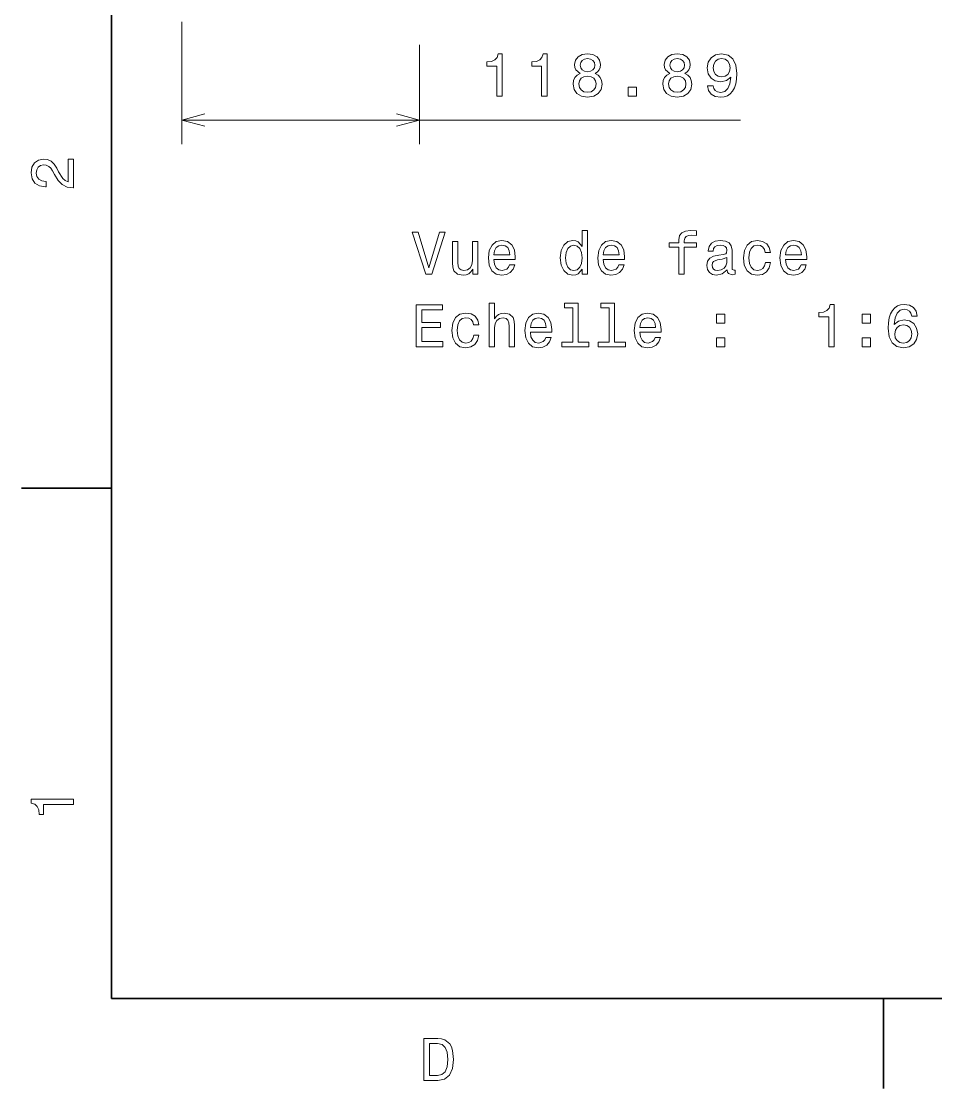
# Model space of a CAD drawing. Extents: x 0 to 297, y 0 to 210.
# Drawn here: x 2.5 to 78.6, y 2.5 to 91.4 of the extents above; entities that cross this region are included whole.
import ezdxf

# ---------------------------------------------------------------- set-up
doc = ezdxf.new("R2010")
doc.units = 0

msp = doc.modelspace()

# ---------------------------------------------------------------- linework, layer by layer
at = {"color": 7, "lineweight": 35}
for p, q in [((10, 200), (10, 10)), ((10, 10), (287, 10))]:
    msp.add_line(p, q, dxfattribs=at)
at = {"color": 7, "lineweight": 13, "ltscale": 0.2546}
msp.add_line((15.854979, 91.349281), (15.854979, 81.165268), dxfattribs=at)
at = {"color": 7, "lineweight": 13, "ltscale": 0.206684}
msp.add_line((35.670479, 89.43261), (35.670479, 81.165268), dxfattribs=at)
at = {"color": 7, "lineweight": 13}
msp.add_line((15.854979, 83.165268), (62.386616, 83.165268), dxfattribs=at)
at = {"color": 7, "lineweight": 35, "ltscale": 0.1875}
for p, q in [((10, 52.5), (2.5, 52.5)), ((74.300003, 10), (74.300003, 2.5))]:
    msp.add_line(p, q, dxfattribs=at)
at = {"color": 7, "lineweight": 13}
for points in [[(42.097713, 85.165268), (42.556648, 85.165268), (42.556648, 88.690491), (42.213707, 88.690491), (42.122929, 88.382851), (41.941372, 88.176079), (41.663998, 88.055038), (41.280712, 88.014694), (41.280712, 87.656624), (42.097713, 87.656624)], [(45.833736, 85.165268), (46.292671, 85.165268), (46.292671, 88.690491), (45.949734, 88.690491), (45.858952, 88.382851), (45.677399, 88.176079), (45.400021, 88.055038), (45.016735, 88.014694), (45.016735, 87.656624), (45.833736, 87.656624)], [(49.035179, 87.051437), (48.777973, 86.910225), (48.60146, 86.713539), (48.490509, 86.466423), (48.455208, 86.168869), (48.5359, 85.720024), (48.767887, 85.37204), (49.14613, 85.150139), (49.660538, 85.064407), (50.169903, 85.150139), (50.548145, 85.37204), (50.780136, 85.720024), (50.865871, 86.168869), (50.825523, 86.466423), (50.719616, 86.713539), (50.538059, 86.910225), (50.2859, 87.051437), (50.487629, 87.17247), (50.628838, 87.338898), (50.714573, 87.540634), (50.744831, 87.78775), (50.664143, 88.145813), (50.452328, 88.433281), (50.109386, 88.619881), (49.660538, 88.690491), (49.206646, 88.619881), (48.863708, 88.433281), (48.646851, 88.145813), (48.571201, 87.78775), (48.596416, 87.540634), (48.682152, 87.338898)], [(49.050308, 87.747406), (49.090656, 87.969307), (49.211689, 88.140778), (49.403332, 88.246681), (49.660538, 88.287033), (49.912701, 88.246681), (50.104343, 88.140778), (50.22538, 87.969307), (50.270771, 87.747406), (50.22538, 87.520462), (50.104343, 87.343948), (49.912701, 87.227951), (49.660538, 87.19265), (49.403332, 87.232994), (49.211689, 87.343948), (49.090656, 87.520462)], [(56.507225, 87.051437), (56.250019, 86.910225), (56.073505, 86.713539), (55.962555, 86.466423), (55.927254, 86.168869), (56.007946, 85.720024), (56.239933, 85.37204), (56.618176, 85.150139), (57.132584, 85.064407), (57.641949, 85.150139), (58.020191, 85.37204), (58.252182, 85.720024), (58.337917, 86.168869), (58.297569, 86.466423), (58.191662, 86.713539), (58.010105, 86.910225), (57.757946, 87.051437), (57.959675, 87.17247), (58.100883, 87.338898), (58.186619, 87.540634), (58.216877, 87.78775), (58.136189, 88.145813), (57.924374, 88.433281), (57.581432, 88.619881), (57.132584, 88.690491), (56.678692, 88.619881), (56.335754, 88.433281), (56.118896, 88.145813), (56.043247, 87.78775), (56.068462, 87.540634), (56.154198, 87.338898)], [(56.522354, 87.747406), (56.562702, 87.969307), (56.683735, 88.140778), (56.875378, 88.246681), (57.132584, 88.287033), (57.384747, 88.246681), (57.576389, 88.140778), (57.697426, 87.969307), (57.742817, 87.747406), (57.697426, 87.520462), (57.576389, 87.343948), (57.384747, 87.227951), (57.132584, 87.19265), (56.875378, 87.232994), (56.683735, 87.343948), (56.562702, 87.520462)], [(59.658234, 86.032707), (59.733883, 85.634293), (59.950741, 85.326653), (60.293682, 85.13501), (60.74757, 85.064407), (61.04512, 85.099709), (61.312412, 85.190491), (61.539356, 85.346825), (61.730999, 85.568726), (61.882298, 85.846107), (61.993248, 86.189041), (62.058811, 86.582413), (62.084026, 87.036308), (61.998291, 87.747406), (61.751171, 88.266853), (61.3578, 88.579536), (60.818176, 88.690491), (60.32394, 88.599709), (59.950741, 88.357635), (59.708668, 87.984436), (59.627972, 87.515411), (59.708668, 87.031265), (59.945698, 86.663109), (60.298725, 86.431122), (60.74757, 86.355469), (61.221634, 86.451294), (61.5797, 86.743805), (61.499012, 86.184006), (61.337627, 85.785583), (61.090511, 85.548553), (60.752613, 85.472908), (60.490368, 85.508209), (60.298725, 85.619156), (60.172642, 85.79567), (60.122211, 86.032707)], [(60.117168, 87.520462), (60.167599, 87.833138), (60.308811, 88.080254), (60.530712, 88.236595), (60.818176, 88.292068), (61.115726, 88.236595), (61.34267, 88.080254), (61.483883, 87.838181), (61.539356, 87.525497), (61.483883, 87.207779), (61.34267, 86.970749), (61.110683, 86.824493), (60.803043, 86.774063), (60.525669, 86.824493), (60.308811, 86.970749), (60.167599, 87.202736)], [(48.939358, 86.178955), (48.984745, 86.446251), (49.131001, 86.64798), (49.357944, 86.779099), (49.660538, 86.824493), (49.958088, 86.779099), (50.185032, 86.64798), (50.331287, 86.446251), (50.381721, 86.178955), (50.331287, 85.891495), (50.185032, 85.674637), (49.958088, 85.533424), (49.660538, 85.488037), (49.357944, 85.533424), (49.131001, 85.674637), (48.984745, 85.891495)], [(56.411404, 86.178955), (56.456791, 86.446251), (56.603046, 86.64798), (56.82999, 86.779099), (57.132584, 86.824493), (57.430134, 86.779099), (57.657078, 86.64798), (57.803333, 86.446251), (57.853767, 86.178955), (57.803333, 85.891495), (57.657078, 85.674637), (57.430134, 85.533424), (57.132584, 85.488037), (56.82999, 85.533424), (56.603046, 85.674637), (56.456791, 85.891495)], [(53.04858, 85.165268), (53.744545, 85.165268), (53.744545, 85.91671), (53.04858, 85.91671)], [(6.833213, 77.519447), (6.833213, 79.925072), (6.399496, 79.925072), (6.399496, 78.023773), (6.162464, 78.129684), (5.965778, 78.311241), (5.607709, 78.871033), (5.456412, 79.168587), (5.239553, 79.501442), (4.987392, 79.738472), (4.689842, 79.874641), (4.351945, 79.925072), (3.928314, 79.839333), (3.595461, 79.602303), (3.383646, 79.239189), (3.307997, 78.770172), (3.393732, 78.286018), (3.630764, 77.91787), (4.009006, 77.680832), (4.508286, 77.600143), (4.578891, 77.600143), (4.578891, 78.059074), (4.538545, 78.059074), (4.195605, 78.104462), (3.943444, 78.240631), (3.782061, 78.457489), (3.726585, 78.744957), (3.777017, 79.03746), (3.903098, 79.254318), (4.099784, 79.395531), (4.346902, 79.445961), (4.578891, 79.41066), (4.775577, 79.314842), (4.947046, 79.153458), (5.098343, 78.931557), (5.259727, 78.634003), (5.572406, 78.139771), (5.90526, 77.791786), (6.308718, 77.585014), (6.818084, 77.519447)], [(37.320389, 73.843933), (36.442867, 70.863388), (35.540127, 73.843933), (35.06102, 73.843933), (36.190704, 70.33889), (36.695026, 70.33889), (37.799496, 73.843933)], [(49.207275, 70.757477), (49.207275, 70.33889), (49.651077, 70.33889), (49.651077, 73.95993), (49.212318, 73.95993), (49.212318, 72.63356), (48.87442, 73.016846), (48.667648, 73.10762), (48.430618, 73.142921), (48.001945, 73.042061), (47.66909, 72.759636), (47.452232, 72.305748), (47.376583, 71.695518), (47.452232, 71.085289), (47.66909, 70.62635), (48.001945, 70.33889), (48.430618, 70.243073), (48.667648, 70.278374), (48.879463, 70.369148)], [(57.266354, 72.578087), (57.266354, 70.33889), (57.710159, 70.33889), (57.710159, 72.578087), (58.718803, 72.578087), (58.718803, 72.956322), (57.710159, 72.956322), (57.710159, 73.122749), (57.745461, 73.324478), (57.861458, 73.460648), (58.058144, 73.541336), (58.340561, 73.571602), (58.718803, 73.55143), (58.718803, 73.934708), (58.239697, 73.95993), (57.805981, 73.914536), (57.503387, 73.778374), (57.321831, 73.541336), (57.266354, 73.203445), (57.266354, 72.956322), (56.454395, 72.956322), (56.454395, 72.578087)], [(40.522839, 73.047104), (40.079033, 73.047104), (40.079033, 71.483704), (40.028603, 71.12059), (39.882347, 70.858345), (39.655403, 70.69696), (39.357853, 70.64653), (39.120819, 70.686874), (38.969524, 70.807907), (38.883789, 71.014679), (38.863617, 71.30719), (38.863617, 73.047104), (38.419811, 73.047104), (38.419811, 71.266846), (38.43494, 70.908775), (38.530762, 70.611221), (38.823269, 70.33889), (39.29229, 70.243073), (39.544449, 70.278374), (39.761311, 70.369148), (39.94791, 70.52549), (40.099205, 70.752434), (40.099205, 70.33889), (40.522839, 70.33889)], [(41.859291, 71.564392), (43.63451, 71.564392), (43.639553, 71.771164), (43.558861, 72.351135), (43.33696, 72.784859), (42.983932, 73.047104), (42.514912, 73.142921), (42.055977, 73.042061), (41.702953, 72.759636), (41.476006, 72.300705), (41.395317, 71.695518), (41.470963, 71.075203), (41.69791, 70.621307), (42.045891, 70.33889), (42.499783, 70.243073), (42.893154, 70.308632), (43.215919, 70.480103), (43.452953, 70.752434), (43.589119, 71.115547), (43.15036, 71.115547), (43.059582, 70.913818), (42.928455, 70.76252), (42.55526, 70.641487), (42.267796, 70.69696), (42.050934, 70.873474), (41.909725, 71.160934), (41.859291, 71.549263)], [(50.967361, 71.564392), (52.742577, 71.564392), (52.74762, 71.771164), (52.666931, 72.351135), (52.44503, 72.784859), (52.092003, 73.047104), (51.622982, 73.142921), (51.164047, 73.042061), (50.81102, 72.759636), (50.584076, 72.300705), (50.503384, 71.695518), (50.579033, 71.075203), (50.805977, 70.621307), (51.153961, 70.33889), (51.607849, 70.243073), (52.001225, 70.308632), (52.32399, 70.480103), (52.56102, 70.752434), (52.697189, 71.115547), (52.25843, 71.115547), (52.167648, 70.913818), (52.036526, 70.76252), (51.66333, 70.641487), (51.375862, 70.69696), (51.159004, 70.873474), (51.017792, 71.160934), (50.967361, 71.549263)], [(61.295891, 70.691917), (61.295891, 70.676788), (61.321106, 70.505318), (61.396759, 70.384277), (61.714478, 70.28846), (61.961601, 70.328804), (61.961601, 70.671745), (61.85569, 70.656616), (61.714478, 70.722176), (61.689262, 70.923904), (61.689262, 72.32592), (61.628746, 72.68399), (61.452232, 72.93615), (61.144596, 73.087448), (60.710876, 73.142921), (60.287247, 73.082405), (59.974567, 72.910934), (59.777882, 72.643646), (59.712318, 72.290619), (59.712318, 72.260361), (60.110733, 72.260361), (60.146034, 72.472176), (60.256989, 72.623474), (60.438545, 72.714249), (60.695747, 72.74955), (60.942867, 72.724335), (61.119377, 72.648689), (61.225288, 72.517563), (61.26059, 72.336006), (61.240417, 72.124191), (61.159725, 72.018288), (60.957996, 71.96785), (60.579754, 71.927505), (60.146034, 71.836731), (59.838402, 71.675346), (59.656845, 71.423187), (59.601368, 71.049988), (59.651802, 70.717133), (59.80814, 70.470016), (60.060303, 70.313675), (60.408287, 70.258202), (60.877304, 70.364105)], [(64.447906, 72.149406), (64.886673, 72.149406), (64.795891, 72.552864), (64.579033, 72.87059), (64.241135, 73.067276), (63.802376, 73.142921), (63.318226, 73.042061), (62.950069, 72.759636), (62.718082, 72.300705), (62.63739, 71.685432), (62.713039, 71.075203), (62.939983, 70.621307), (63.298054, 70.33889), (63.787247, 70.243073), (64.220963, 70.318718), (64.558861, 70.530533), (64.790848, 70.863388), (64.891708, 71.30719), (64.468079, 71.30719), (64.392433, 71.024773), (64.251221, 70.81295), (64.049492, 70.681831), (63.802376, 70.641487), (63.49474, 70.707047), (63.272835, 70.908775), (63.136669, 71.236588), (63.091278, 71.700562), (63.136669, 72.154449), (63.277878, 72.482262), (63.504826, 72.68399), (63.802376, 72.754593), (64.064621, 72.709206), (64.261307, 72.593216), (64.392433, 72.401573)], [(66.147476, 71.564392), (67.922691, 71.564392), (67.927734, 71.771164), (67.847046, 72.351135), (67.625137, 72.784859), (67.27211, 73.047104), (66.803093, 73.142921), (66.344162, 73.042061), (65.991135, 72.759636), (65.764191, 72.300705), (65.683502, 71.695518), (65.759148, 71.075203), (65.986092, 70.621307), (66.334076, 70.33889), (66.787964, 70.243073), (67.181335, 70.308632), (67.504105, 70.480103), (67.741135, 70.752434), (67.877304, 71.115547), (67.438538, 71.115547), (67.347763, 70.913818), (67.216644, 70.76252), (66.843445, 70.641487), (66.555977, 70.69696), (66.339119, 70.873474), (66.197906, 71.160934), (66.147476, 71.549263)], [(41.859291, 71.937592), (41.914768, 72.285576), (42.050934, 72.542778), (42.257706, 72.69912), (42.530041, 72.754593), (42.797333, 72.69912), (43.004105, 72.542778), (43.130188, 72.285576), (43.175575, 71.937592)], [(48.506268, 72.744507), (48.798775, 72.673904), (49.020676, 72.477219), (49.151802, 72.149406), (49.202232, 71.695518), (49.151802, 71.236588), (49.020676, 70.908775), (48.798775, 70.707047), (48.506268, 70.641487), (48.228889, 70.707047), (48.017075, 70.908775), (47.875862, 71.241631), (47.830475, 71.695518), (47.875862, 72.144363), (48.017075, 72.472176), (48.228889, 72.673904)], [(50.967361, 71.937592), (51.022835, 72.285576), (51.159004, 72.542778), (51.365776, 72.69912), (51.638111, 72.754593), (51.905403, 72.69912), (52.112175, 72.542778), (52.238255, 72.285576), (52.283646, 71.937592)], [(66.147476, 71.937592), (66.20295, 72.285576), (66.339119, 72.542778), (66.545891, 72.69912), (66.818222, 72.754593), (67.085518, 72.69912), (67.29229, 72.542778), (67.418365, 72.285576), (67.46376, 71.937592)], [(61.245461, 71.287018), (61.184944, 71.024773), (61.02356, 70.823036), (60.781483, 70.691917), (60.483932, 70.64653), (60.29229, 70.671745), (60.15612, 70.752434), (60.070389, 70.893646), (60.045174, 71.090332), (60.065346, 71.266846), (60.146034, 71.392921), (60.468803, 71.534134), (60.877304, 71.59465), (61.245461, 71.715691)], [(35.383789, 64.292061), (37.60281, 64.292061), (37.60281, 64.715691), (35.847763, 64.715691), (35.847763, 65.900848), (37.411167, 65.900848), (37.411167, 66.319435), (35.847763, 66.319435), (35.847763, 67.368431), (37.562462, 67.368431), (37.562462, 67.792061), (35.383789, 67.792061)], [(41.470963, 64.292061), (41.914768, 64.292061), (41.914768, 65.855461), (41.960155, 66.213531), (42.106411, 66.475777), (42.333355, 66.637161), (42.635948, 66.697678), (42.878025, 66.647247), (43.02932, 66.511078), (43.104969, 66.284134), (43.130188, 65.981544), (43.130188, 64.292061), (43.57399, 64.292061), (43.57399, 66.072319), (43.553818, 66.430389), (43.463039, 66.727943), (43.165489, 67.000275), (42.701511, 67.096092), (42.449348, 67.060791), (42.232491, 66.964973), (42.050934, 66.813675), (41.914768, 66.606903), (41.914768, 67.913101), (41.470963, 67.913101)], [(48.425575, 67.539902), (48.425575, 64.66526), (47.512749, 64.66526), (47.512749, 64.292061), (49.777161, 64.292061), (49.777161, 64.66526), (48.869377, 64.66526), (48.869377, 67.913101), (47.72961, 67.913101), (47.72961, 67.539902)], [(51.461597, 67.539902), (51.461597, 64.66526), (50.548775, 64.66526), (50.548775, 64.292061), (52.813183, 64.292061), (52.813183, 64.66526), (51.905403, 64.66526), (51.905403, 67.913101), (50.765633, 67.913101), (50.765633, 67.539902)], [(69.748337, 64.292061), (70.207275, 64.292061), (70.207275, 67.817276), (69.864334, 67.817276), (69.77356, 67.509644), (69.591995, 67.302872), (69.314621, 67.181831), (68.931335, 67.141487), (68.931335, 66.783417), (69.748337, 66.783417)], [(77.121536, 66.848976), (77.025711, 67.257477), (76.803818, 67.560074), (76.460876, 67.751717), (76.017075, 67.817276), (75.719521, 67.781975), (75.462311, 67.68615), (75.235367, 67.529816), (75.043732, 67.307907), (74.892426, 67.030533), (74.781479, 66.692635), (74.710876, 66.29422), (74.690704, 65.845375), (74.771393, 65.129234), (75.018509, 64.609787), (75.416931, 64.297104), (75.961594, 64.191193), (76.45079, 64.281975), (76.82399, 64.519005), (77.066055, 64.892204), (77.151794, 65.366272), (77.066055, 65.845375), (76.834076, 66.213531), (76.475998, 66.445518), (76.032196, 66.526215), (75.553093, 66.425346), (75.195023, 66.137878), (75.270676, 66.692635), (75.432053, 67.091049), (75.679169, 67.328087), (76.02211, 67.408775), (76.274277, 67.368431), (76.465912, 67.26252), (76.591995, 67.086006), (76.657562, 66.848976)], [(40.159725, 66.102577), (40.598484, 66.102577), (40.507706, 66.506035), (40.290848, 66.823761), (39.952953, 67.020447), (39.514191, 67.096092), (39.030041, 66.995232), (38.661884, 66.712807), (38.429897, 66.253876), (38.349205, 65.638603), (38.424854, 65.028374), (38.651798, 64.574478), (39.009869, 64.292061), (39.499062, 64.196243), (39.932777, 64.271889), (40.270676, 64.483704), (40.502663, 64.816559), (40.603527, 65.260361), (40.179897, 65.260361), (40.104248, 64.977943), (39.963039, 64.766121), (39.761311, 64.635002), (39.514191, 64.594658), (39.206554, 64.660217), (38.984653, 64.861946), (38.848484, 65.189758), (38.803097, 65.653732), (38.848484, 66.10762), (38.989697, 66.435432), (39.21664, 66.637161), (39.514191, 66.707764), (39.77644, 66.662376), (39.973125, 66.546387), (40.104248, 66.354744)], [(44.895317, 65.517563), (46.670532, 65.517563), (46.675575, 65.724335), (46.594883, 66.304306), (46.372982, 66.738029), (46.019955, 67.000275), (45.550934, 67.096092), (45.092003, 66.995232), (44.738976, 66.712807), (44.512032, 66.253876), (44.431339, 65.648689), (44.506989, 65.028374), (44.733932, 64.574478), (45.081917, 64.292061), (45.535805, 64.196243), (45.929176, 64.261803), (46.251945, 64.433273), (46.488976, 64.705605), (46.625145, 65.068718), (46.186382, 65.068718), (46.095604, 64.866989), (45.964478, 64.715691), (45.591282, 64.594658), (45.303818, 64.650131), (45.08696, 64.826645), (44.945747, 65.114105), (44.895317, 65.502434)], [(44.895317, 65.890762), (44.95079, 66.238747), (45.08696, 66.495949), (45.293732, 66.65229), (45.566063, 66.707764), (45.833355, 66.65229), (46.040131, 66.495949), (46.16621, 66.238747), (46.211597, 65.890762)], [(54.003387, 65.517563), (55.778603, 65.517563), (55.783646, 65.724335), (55.702953, 66.304306), (55.481049, 66.738029), (55.128025, 67.000275), (54.659004, 67.096092), (54.200073, 66.995232), (53.847046, 66.712807), (53.620102, 66.253876), (53.539406, 65.648689), (53.615059, 65.028374), (53.842003, 64.574478), (54.189987, 64.292061), (54.643875, 64.196243), (55.037247, 64.261803), (55.360016, 64.433273), (55.597046, 64.705605), (55.733212, 65.068718), (55.294449, 65.068718), (55.203674, 64.866989), (55.072548, 64.715691), (54.699348, 64.594658), (54.411888, 64.650131), (54.19503, 64.826645), (54.053818, 65.114105), (54.003387, 65.502434)], [(54.003387, 65.890762), (54.058861, 66.238747), (54.19503, 66.495949), (54.401802, 66.65229), (54.674133, 66.707764), (54.941425, 66.65229), (55.148197, 66.495949), (55.274277, 66.238747), (55.319668, 65.890762)], [(60.383068, 66.248833), (61.079033, 66.248833), (61.079033, 67.000275), (60.383068, 67.000275)], [(72.527161, 66.248833), (73.223122, 66.248833), (73.223122, 67.000275), (72.527161, 67.000275)], [(76.662598, 65.361221), (76.607132, 65.043503), (76.465912, 64.80143), (76.238968, 64.640045), (75.956551, 64.589615), (75.658997, 64.640045), (75.432053, 64.796387), (75.285797, 65.03846), (75.240417, 65.356178), (75.290848, 65.668861), (75.432053, 65.905891), (75.664047, 66.05719), (75.976723, 66.112663), (76.249054, 66.05719), (76.465912, 65.910934), (76.607132, 65.673904)], [(60.383068, 64.292061), (61.079033, 64.292061), (61.079033, 65.043503), (60.383068, 65.043503)], [(72.527161, 64.292061), (73.223122, 64.292061), (73.223122, 65.043503), (72.527161, 65.043503)], [(6.833213, 26.159222), (6.833213, 26.618156), (3.307997, 26.618156), (3.307997, 26.275217), (3.615634, 26.184439), (3.822406, 26.002882), (3.943444, 25.725506), (3.98379, 25.34222), (4.341859, 25.34222), (4.341859, 26.159222)], [(37.194958, 6.666787), (36.029972, 6.666787), (36.029972, 3.166787), (37.194958, 3.166787), (37.744667, 3.277738), (38.153168, 3.615634), (38.405331, 4.165346), (38.496109, 4.916787), (38.415417, 5.683357), (38.314552, 5.985951), (38.173344, 6.228026), (37.764839, 6.555836), (37.497551, 6.636527)], [(37.159653, 6.248199), (37.542938, 6.17255), (37.805187, 5.940562), (37.961525, 5.527017), (38.011959, 4.916787), (37.956482, 4.326729), (37.800144, 3.913184), (37.532852, 3.666066), (37.159653, 3.585375), (36.498989, 3.585375), (36.498989, 6.248199)]]:
    msp.add_lwpolyline(points, close=True, dxfattribs=at)
for points in [[(17.786829, 83.682907), (15.854979, 83.165268), (17.786829, 82.647629)], [(33.738628, 82.647629), (35.670479, 83.165268), (33.738628, 83.682907)]]:
    msp.add_lwpolyline(points, dxfattribs=at)

doc.saveas('drawing.dxf')
